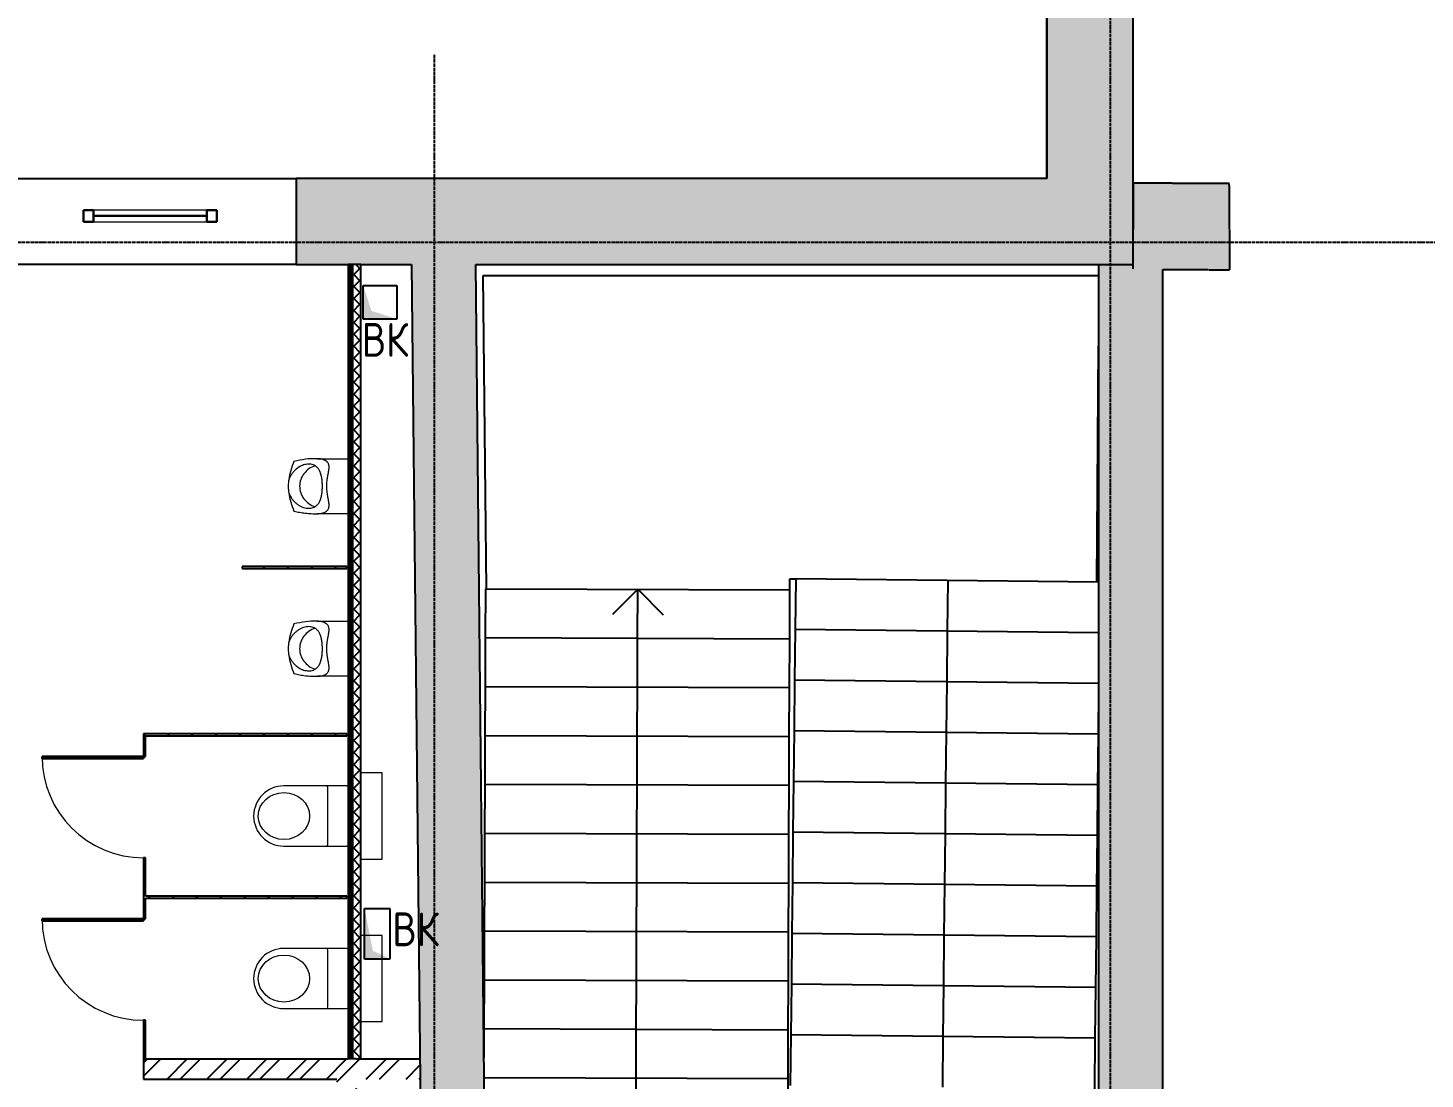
# Model space of a CAD drawing. Header units: millimetres. Extents: x -33838 to 476301, y -41806 to 120107.
# Drawn here: x 362757 to 371026, y 15753 to 21975 of the extents above; entities that cross this region are included whole.
import ezdxf

# ---------------------------------------------------------------- set-up
doc = ezdxf.new("R2010")
doc.units = ezdxf.units.MM
doc.linetypes.add('ADSK_Линия сетки', pattern=[25, 20, -2.5, 0, -2.5])
doc.linetypes.add('ADSK_Снесено', pattern=[4.5, 3, -1.5])
for name, color, linetype, lineweight, true_color in [('_ Окна', 5, 'Continuous', 30, 0x0000ff), ('Линии', 7, 'Continuous', 9, 0x00a600), ('Обобщенные модели', 5, 'Continuous', 18, 0x0000ff), ('Стены внутренние', 5, 'Continuous', 18, 0x0000ff), ('Стены наружные', 1, 'ADSK_Снесено', 18, 0xff0000), ('Стены штриховка', 5, 'Continuous', 18, 0x0000ff)]:
    doc.layers.add(name, color=color, linetype=linetype, lineweight=lineweight, true_color=true_color)
for name, color, linetype, lineweight in [('Аннотация', 7, 'Continuous', 9), ('Двери', 251, 'Continuous', 18), ('Лестницы', 7, 'Continuous', 18), ('Окна', 251, 'Continuous', 18), ('Сантехника', 251, 'Continuous', 18), ('Стрелки вверх', 7, 'Continuous', 18), ('Узлы', 7, 'Continuous', 18)]:
    doc.layers.add(name, color=color, linetype=linetype, lineweight=lineweight)
doc.styles.add('GOST Common_1', font='GOST Common_0.ttf', dxfattribs={"width": 0.9, "height": 200})
pattern_1 = [(45, (322754.53, 150), (-117.8655, 117.8655), []), (45, (322833.11, 150), (-117.8655, 117.8655), [])]
pattern_2 = [(45, (322754.53, 150), (-70.71068, 70.71068), [])]

# ---------------------------------------------------------------- blocks, each defined once
blk = doc.blocks.new('Витраж-тент со смещением вовне - 60мм 30 сдвиг-2061572-04 План 4-го этажа')
at = {"layer": '_ Окна'}
for p, q in [((-395, 25), (-395, -45)), ((-395, 25), (-335, 25)), ((-395, -45), (-395, 25)), ((-335, 25), (-335, -45)), ((395, 25), (335, 25)), ((335, 25), (335, -45)), ((395, -45), (395, 25)), ((395, -45), (395, 25)), ((-335, -45), (-395, -45)), ((-335, -10), (335, -10)), ((335, -45), (395, -45))]:
    blk.add_line(p, q, dxfattribs=at)
at = {"layer": 'Окна'}
for p, q in [((335, 25), (-335, 25)), ((-335, -45), (335, -45))]:
    blk.add_line(p, q, dxfattribs=at)
blk = doc.blocks.new('Дверь-Одинарная-Панель - 600 x 2150 мм с_у-1872435-04 План 4-го этажа')
at = {"layer": 'Двери', "lineweight": 30}
for p, q in [((300, 606), (288, 606)), ((288, 606), (288, 6)), ((300, 6), (300, 606)), ((288, 6), (300, 6))]:
    blk.add_line(p, q, dxfattribs=at)
at = {"layer": 'Двери'}
blk.add_arc((300, 6), 600, 90, 180, dxfattribs=at)
blk = doc.blocks.new('Туалет подвесной-Moderna R-Laufen - 000 White-V208-04 План 4-го этажа')
at = {"layer": 'Обобщенные модели'}
for p, q in [((-53, 419.3), (-53, 47.4)), ((303, 47.4), (303, 419.3)), ((-43.1, 157.8), (293.1, 157.8))]:
    blk.add_line(p, q, dxfattribs=at)
for centre, radius, start, end in [((125, 419.3), 178, 360, 180), ((-43.1, 167.7), 9.89, 180, 270), ((293.1, 167.7), 9.89, 270, 360), ((-43.1, 47.4), 9.89, 180, 270), ((293.1, 47.4), 9.89, 270, 360)]:
    blk.add_arc(centre, radius, start, end, dxfattribs=at)
blk.add_ellipse((125, 418.3), major_axis=(0, 151.6), ratio=0.916517, dxfattribs=at)
at = {"layer": 'Сантехника'}
for p, q in [((-130, -37.5), (-130, -162.5)), ((380, -162.5), (380, -37.5)), ((-130, -162.5), (380, -162.5))]:
    blk.add_line(p, q, dxfattribs=at)
blk = doc.blocks.new('Туалет подвесной-Moderna R-Laufen - 000 White-2284892-04 План 4-го этажа')
at = {"layer": 'Обобщенные модели'}
for p, q in [((-53, 419.3), (-53, 47.4)), ((303, 47.4), (303, 419.3)), ((-43.1, 157.8), (293.1, 157.8))]:
    blk.add_line(p, q, dxfattribs=at)
for centre, radius, start, end in [((125, 419.3), 178, 360, 180), ((-43.1, 167.7), 9.89, 180, 270), ((293.1, 167.7), 9.89, 270, 360), ((-43.1, 47.4), 9.89, 180, 270), ((293.1, 47.4), 9.89, 270, 360)]:
    blk.add_arc(centre, radius, start, end, dxfattribs=at)
blk.add_ellipse((125, 418.3), major_axis=(0, 151.6), ratio=0.916517, dxfattribs=at)
at = {"layer": 'Сантехника'}
for p, q in [((-130, -37.5), (-130, -162.5)), ((380, -162.5), (380, -37.5)), ((-130, -162.5), (380, -162.5))]:
    blk.add_line(p, q, dxfattribs=at)
blk = doc.blocks.new('Urinal_Commercial_14201 - UT104EV-1823124-04 План 4-го этажа')
at = {"layer": 'Сантехника'}
for p, q in [((41714.1, 18313), (41898.7, 18313)), ((41898.7, 17986.9), (41714.1, 17987))]:
    blk.add_line(p, q, dxfattribs=at)
for centre, radius, start, end in [((41898.7, 18150), 353.2, 155.41974, 173.79042), ((41731, 18150), 120.3, 141.9939, 180.0061), ((41751.6, 18133.9), 146.4, 110.0061, 141.9939), ((41898.7, 18150), 353.2, 186.20958, 204.57824), ((41731, 18149.9), 120.3, 179.9939, 218.0061), ((41751.6, 18166), 146.4, 218.0061, 249.9939)]:
    blk.add_arc(centre, radius, start, end, dxfattribs=at)
blk.add_ellipse((41809.9, 17228.7), major_axis=(-199.1, 1075.5), ratio=0.694076, start_param=6.146838, end_param=6.328057, dxfattribs=at)
for points, knots in [([(41745.6, 18150), (41745.5, 18153.7), (41745.5, 18159.2), (41745.2, 18166.3), (41745, 18171.5), (41744.6, 18176.7), (41744.1, 18181.8), (41743.6, 18186.9), (41743, 18191.7), (41742.3, 18196.5), (41741.6, 18201.1), (41740.7, 18205.6), (41739.8, 18210), (41738.8, 18214.2), (41737.7, 18218.3), (41736.5, 18222.3), (41734.8, 18227.4), (41733, 18232.3), (41730.9, 18236.9), (41728.8, 18241.4), (41725.9, 18246.7), (41722, 18252.5), (41717.7, 18257.9), (41713.1, 18262.7), (41708.1, 18267), (41700.9, 18272), (41691, 18276.8), (41678, 18280.2), (41664, 18281.2), (41644.5, 18279.3), (41619.4, 18271.3), (41595.2, 18256), (41577.4, 18239.3), (41565.4, 18224.6), (41555, 18207.6), (41549.8, 18194.9), (41547.6, 18188.2)], [-1, -1, -1, -1, -0.975, -0.9625, -0.95, -0.9375, -0.925, -0.9125, -0.9, -0.8875, -0.875, -0.8625, -0.85, -0.8375, -0.825, -0.8125, -0.8, -0.775, -0.7625, -0.75, -0.725, -0.7, -0.675, -0.65, -0.625, -0.6, -0.55, -0.5, -0.45, -0.4, -0.3, -0.2, -0.15, -0.1, -0.05, 0, 0, 0, 0]), ([(41771.2, 18150), (41771.4, 18158.3), (41772.1, 18170.9), (41773.7, 18185.2), (41774.8, 18193.3), (41775.7, 18199.3), (41776.6, 18205.2), (41777.7, 18211), (41778.8, 18216.7), (41779.8, 18222.3), (41780.8, 18227.9), (41781.8, 18233.3), (41782.6, 18237.7), (41783.2, 18241.2), (41783.5, 18243.8), (41783.9, 18246.3), (41784.3, 18249.7), (41784.8, 18253.8), (41785.1, 18257.8), (41785.2, 18260.9), (41785.2, 18264), (41785, 18267.7), (41784.4, 18273.4), (41782.8, 18280), (41779.5, 18287.1), (41775.7, 18292.1), (41772.2, 18295.7), (41769.2, 18298.1), (41766, 18300.3), (41762.7, 18302.3), (41759.3, 18304.1), (41755.6, 18305.7), (41751.8, 18307.1), (41747.9, 18308.4), (41744, 18309.4), (41738.5, 18310.7), (41728.7, 18312.3), (41720.1, 18312.9), (41714.1, 18313)], [-1, -1, -1, -1, -0.909091, -0.863636, -0.840909, -0.818182, -0.795455, -0.772727, -0.75, -0.727273, -0.704545, -0.681818, -0.659091, -0.647727, -0.636364, -0.625, -0.613636, -0.590909, -0.568182, -0.556818, -0.545455, -0.522727, -0.5, -0.454545, -0.409091, -0.363636, -0.340909, -0.318182, -0.295455, -0.272727, -0.25, -0.227273, -0.204545, -0.181818, -0.159091, -0.136364, -0.090909, 0, 0, 0, 0]), ([(41547.6, 18111.8), (41549.8, 18105.1), (41555, 18092.3), (41565.4, 18075.3), (41577.4, 18060.6), (41595.2, 18043.9), (41619.4, 18028.6), (41644.5, 18020.6), (41664, 18018.8), (41678, 18019.8), (41691, 18023.2), (41700.9, 18028), (41708.1, 18032.9), (41713.1, 18037.2), (41717.7, 18042.1), (41722, 18047.4), (41725.9, 18053.2), (41728.8, 18058.5), (41730.9, 18063), (41733, 18067.6), (41734.8, 18072.5), (41736.5, 18077.7), (41737.7, 18081.6), (41738.8, 18085.7), (41739.8, 18090), (41740.7, 18094.3), (41741.6, 18098.8), (41742.3, 18103.5), (41743, 18108.2), (41743.6, 18113.1), (41744.1, 18118.1), (41744.6, 18123.2), (41745, 18128.4), (41745.2, 18133.6), (41745.5, 18140.7), (41745.5, 18146.2), (41745.6, 18150)], [-1, -1, -1, -1, -0.95, -0.9, -0.85, -0.8, -0.7, -0.6, -0.55, -0.5, -0.45, -0.4, -0.375, -0.35, -0.325, -0.3, -0.275, -0.25, -0.2375, -0.225, -0.2, -0.1875, -0.175, -0.1625, -0.15, -0.1375, -0.125, -0.1125, -0.1, -0.0875, -0.075, -0.0625, -0.05, -0.0375, -0.025, 0, 0, 0, 0]), ([(41714.1, 17987), (41718.8, 17987), (41727.9, 17987.5), (41738.9, 17989.2), (41747.4, 17991.4), (41753.5, 17993.3), (41758.3, 17995.4), (41762, 17997.2), (41765.5, 17999.3), (41769.7, 18002.1), (41774.1, 18006.1), (41777.9, 18010.6), (41781, 18015.8), (41783.2, 18021.6), (41784.6, 18027.9), (41785.1, 18033.5), (41785.2, 18038.3), (41785.1, 18042), (41784.8, 18045.8), (41784.4, 18049.6), (41783.9, 18053.6), (41783.3, 18057.6), (41782.7, 18061.7), (41781.9, 18065.8), (41781.2, 18070.1), (41780.4, 18074.4), (41779.6, 18078.8), (41778.4, 18084.7), (41777.1, 18092.2), (41775.6, 18101.5), (41773.7, 18114.1), (41772, 18130.2), (41771.4, 18143.4), (41771.2, 18150)], [-1, -1, -1, -1, -0.928571, -0.857143, -0.821429, -0.785714, -0.75, -0.732143, -0.714286, -0.678571, -0.642857, -0.607143, -0.571429, -0.535714, -0.5, -0.464286, -0.446429, -0.428571, -0.410714, -0.392857, -0.375, -0.357143, -0.339286, -0.321429, -0.303571, -0.285714, -0.267857, -0.25, -0.214286, -0.178571, -0.142857, -0.071429, 0, 0, 0, 0])]:
    blk.add_open_spline(points, degree=3, knots=knots, dxfattribs=at)
for points in [[(41547.6, 18188.2), (41546.3, 18184.1), (41544.6, 18175.9), (41543.5, 18163), (41543.3, 18154.3), (41543.3, 18150)], [(41543.3, 18150), (41543.3, 18145.6), (41543.5, 18136.9), (41544.6, 18124.1), (41546.3, 18115.8), (41547.6, 18111.8)], [(41577.5, 18003.1), (41588.6, 18000.2), (41611, 17995.3), (41645, 17990.2), (41679.4, 17987.3), (41702.5, 17986.9), (41714.1, 17987)]]:
    blk.add_open_spline(points, degree=3, dxfattribs=at)

msp = doc.modelspace()

# ---------------------------------------------------------------- hatches: boundary and pattern name
at = {"layer": 'Стены внутренние', "lineweight": 25, "true_color": 0x636466}
h = msp.add_hatch(dxfattribs=at)
h.set_pattern_fill('FP_3', color=251, style=0, pattern_type=2)
h.set_pattern_definition([(45, (322754.535, 150), (-35.35534, 35.35534), []), (135, (322754.535, 150), (-35.35534, -35.35534), [])])
h.paths.add_polyline_path([(364678.19971, 15872.96205), (364728.19971, 15872.96205), (364728.19971, 20574.05859), (364678.19971, 20574.05859), (364678.19971, 16518.17282)])
for points in [[(365486.48361, 13052.17776), (365408.22028, 20574.05859), (365028.19971, 20574.05859), (365106.14777, 13082.47853), (365445.02736, 13055.48051)], [(369474.38681, 12690.79193), (369474.38681, 20545.02004), (369296.56933, 20545.84105), (369295.89593, 20574.05859), (369094.38681, 20574.05859), (369094.38681, 12691.80844), (369367.75838, 12691.07716)]]:
    msp.add_hatch(color=251, dxfattribs=at).paths.add_polyline_path(points)
h = msp.add_hatch(dxfattribs=at)
h.set_pattern_fill('FP_4', color=251, style=0, pattern_type=2)
h.set_pattern_definition(pattern_2)
h.paths.add_polyline_path([(364644.87958, 18774.96205), (364644.87958, 18786.96205), (364024.87958, 18786.96205), (364024.87958, 18774.96205), (364643.3108, 18774.96205)])
h = msp.add_hatch(dxfattribs=at)
h.set_pattern_fill('FP_4', color=251, style=0, pattern_type=2)
h.set_pattern_definition(pattern_2)
h.paths.add_polyline_path([(363441.19971, 17784.96205), (364644.87958, 17784.96205), (364644.87958, 17796.96205), (363441.19971, 17796.96205)])
h = msp.add_hatch(dxfattribs=at)
h.set_pattern_fill('FP_4', color=251, style=0, pattern_type=2)
h.set_pattern_definition(pattern_2)
h.paths.add_polyline_path([(363453.19971, 15872.96205), (363453.19971, 16100.96205), (363441.19971, 16100.96205), (363441.19971, 15872.96205)])
h.paths.add_polyline_path([(363441.19971, 16700.96205), (363453.19971, 16700.96205), (363453.19971, 17062.96205), (363441.19971, 17062.96205), (363441.19971, 16822.96205)])
h.paths.add_polyline_path([(363441.19971, 17662.96205), (363453.19971, 17662.96205), (363453.19971, 17784.96205), (363441.19971, 17784.96205)])
h = msp.add_hatch(dxfattribs=at)
h.set_pattern_fill('FP_4', color=251, style=0, pattern_type=2)
h.set_pattern_definition(pattern_2)
h.paths.add_polyline_path([(363453.19971, 16822.96205), (364644.87958, 16822.96205), (364644.87958, 16834.96205), (363453.19971, 16834.96205)])
h = msp.add_hatch(dxfattribs=at)
h.set_pattern_fill('FP_2', color=251, style=0, pattern_type=2)
h.set_pattern_definition(pattern_1)
h.paths.add_polyline_path([(364476.71241, 15752.96205), (364699.87958, 15752.96205), (364699.87958, 15872.96205), (363441.19971, 15872.96205), (363441.19971, 15752.96205), (364376.97435, 15752.96205)])
h = msp.add_hatch(dxfattribs=at)
h.set_pattern_fill('FP_2', color=251, style=0, pattern_type=2)
h.set_pattern_definition(pattern_1)
h.paths.add_polyline_path([(364704.88378, 15752.96205), (365078.36204, 15752.96205), (365077.11347, 15872.96205), (364699.87958, 15872.96205), (364699.87958, 15752.96205)])
h = msp.add_hatch(dxfattribs=at)
h.set_pattern_fill('FP_2', color=251, style=0, pattern_type=2)
h.set_pattern_definition(pattern_1)
h.paths.add_polyline_path([(364658.55917, 13868.09966), (364704.88378, 13868.09966), (364704.88378, 15752.96205), (364584.88378, 15752.96205), (364584.88378, 13868.09966)])
at = {"layer": 'Стены наружные', "lineweight": 25, "true_color": 0x636466}
h = msp.add_hatch(color=251, dxfattribs=at)
h.paths.add_polyline_path([(369094.38681, 21084.05859), (369297.74668, 21084.05859), (369297.74668, 22130.28173), (368787.74668, 22130.28173), (368787.74668, 21084.05859)])
h.paths.add_polyline_path([(368787.74668, 23900.28173), (369297.74668, 23900.28173), (369297.74668, 26215.56779), (368787.74668, 26215.56779), (368787.74668, 24871.63757)])
h.paths.add_polyline_path([(369141.15215, 27985.56779), (369297.74668, 27985.56779), (369297.74668, 30236.25875), (368787.74668, 30236.25875), (368787.74668, 27985.56779)])
h.paths.add_polyline_path([(369297.74668, 32006.25875), (369297.74668, 34302.45448), (368787.74668, 34302.45448), (368787.74668, 32006.25875), (369155.74338, 32006.25875)])
h.paths.add_polyline_path([(368787.74668, 36072.45448), (369297.74668, 36072.45448), (369297.74668, 43399.20652), (368787.74668, 43399.20652), (368787.74668, 37022.13176)])
h = msp.add_hatch(color=251, dxfattribs=at)
h.paths.add_polyline_path([(369141.15215, 20574.05859), (369297.74668, 20574.05859), (369297.74668, 21084.05859), (364345.31886, 21084.05859), (364345.31886, 20574.05859), (369094.38681, 20574.05859)])
h.paths.add_polyline_path([(361496.43934, 20574.05859), (362615.31886, 20574.05859), (362615.31886, 21084.05859), (361496.43934, 21084.05859)])
h = msp.add_hatch(color=251, dxfattribs=at)
h.paths.add_polyline_path([(371988.62048, 20533.4115), (371990.97519, 21043.40607), (371788.8038, 21044.33952), (371792.70762, 20534.31606)])
h.paths.add_polyline_path([(369871.61211, 20543.186), (369867.70828, 21053.20946), (369298.92404, 21055.83561), (369296.56933, 20545.84105), (369867.70828, 20543.20402)])
at = {"layer": 'Узлы', "lineweight": 25, "true_color": 0x636466}
for points in [[(364790.60584, 20250.5099), (364941.10836, 20250.5099), (364790.60584, 20300.00737), (364741.10836, 20450.5099), (364741.10836, 20250.5099)], [(364749.14869, 16463.35391), (364899.14869, 16463.35391), (364798.64616, 16512.85138), (364749.14869, 16763.35391), (364749.14869, 16512.85138)]]:
    msp.add_hatch(color=251, dxfattribs=at).paths.add_polyline_path(points)

# ---------------------------------------------------------------- linework, layer by layer
at = {"linetype": 'ADSK_Линия сетки', "lineweight": 25}
for p, q in [((369164.44493, -2753.38365), (369164.44493, 44684.78674)), ((365164.44493, -2753.38365), (365164.44493, 21818.8012)), ((311668.30983, 20706.78828), (379896.25284, 20706.78828))]:
    msp.add_line(p, q, dxfattribs=at)
at = {"color": 251, "lineweight": 25, "true_color": 0x636466}
msp.add_lwpolyline([(368787.74668, 21084.05859), (368787.74668, 43909.20652), (378787.15222, 43909.20652), (378968.4838, 8682.30207), (372687.93529, 8682.30207), (372687.93529, 300.23165), (364791.46628, 300.23165), (364791.46628, 2256.78828), (353990.50813, 2336.47811), (354090.93005, 2335.73719), (354090.93005, -2582.56685), (341727.17826, -2582.56685), (341727.17826, 2336.47811), (331027.53199, 2336.47811), (331027.53199, 422.0206), (323045.03328, 456.78828), (323045.03328, 8679.25245)], dxfattribs=at)
at = {"layer": 'Лестницы', "color": 251, "lineweight": 25, "true_color": 0x636466}
for p, q in [((365449.3089, 20507.63165), (365469.18929, 18655.0276)), ((369094.38681, 20507.63165), (365449.3089, 20507.63165)), ((369083.49004, 18694.53395), (369094.38681, 20094.46085)), ((367266.69026, 18648.80319), (367266.91546, 18713.83842)), ((367266.91546, 18713.83842), (367301.2962, 18713.47307)), ((367301.2962, 18713.47307), (367298.10938, 18413.59)), ((369094.38681, 18694.41815), (367301.2962, 18713.47307)), ((369094.38681, 18694.41815), (367301.2962, 18713.47307)), ((365465.69926, 18365.73795), (365466.70105, 18655.03622)), ((365466.70105, 18655.03622), (367266.69026, 18648.80319)), ((365466.70105, 18655.03622), (367266.69026, 18648.80319)), ((367265.68847, 18359.50493), (367266.69026, 18648.80319)), ((365464.69748, 18076.43969), (365465.69926, 18365.73795)), ((365465.69926, 18365.73795), (367265.68847, 18359.50493)), ((365465.69926, 18365.73795), (367265.68847, 18359.50493)), ((367264.68668, 18070.20666), (367265.68847, 18359.50493)), ((367298.10938, 18413.59), (367294.92257, 18113.70693)), ((369094.38681, 18394.50122), (367298.10938, 18413.59)), ((369094.38681, 18394.50122), (367298.10938, 18413.59)), ((367294.92257, 18113.70693), (367291.73575, 17813.82386)), ((369094.38681, 18094.58428), (367294.92257, 18113.70693)), ((369094.38681, 18094.58428), (367294.92257, 18113.70693)), ((365463.69569, 17787.14142), (365464.69748, 18076.43969)), ((365464.69748, 18076.43969), (367264.68668, 18070.20666)), ((365464.69748, 18076.43969), (367264.68668, 18070.20666)), ((367263.6849, 17780.9084), (367264.68668, 18070.20666)), ((369094.38681, 18053.7273), (369091.63413, 17794.6966)), ((365462.69391, 17497.84316), (365463.69569, 17787.14142)), ((365463.69569, 17787.14142), (367263.6849, 17780.9084)), ((365463.69569, 17787.14142), (367263.6849, 17780.9084)), ((367262.68311, 17491.61013), (367263.6849, 17780.9084)), ((367291.73575, 17813.82386), (367288.54894, 17513.94079)), ((369091.63413, 17794.6966), (367291.73575, 17813.82386)), ((369091.63413, 17794.6966), (367291.73575, 17813.82386)), ((369091.63413, 17794.6966), (369088.44731, 17494.81353)), ((365461.69212, 17208.54489), (365462.69391, 17497.84316)), ((365462.69391, 17497.84316), (367262.68311, 17491.61013)), ((365462.69391, 17497.84316), (367262.68311, 17491.61013)), ((367261.68133, 17202.31187), (367262.68311, 17491.61013)), ((367288.54894, 17513.94079), (367285.36213, 17214.05773)), ((369088.44731, 17494.81353), (367288.54894, 17513.94079)), ((369088.44731, 17494.81353), (367288.54894, 17513.94079)), ((369088.44731, 17494.81353), (369085.2605, 17194.93047)), ((365460.69033, 16919.24662), (365461.69212, 17208.54489)), ((365461.69212, 17208.54489), (367261.68133, 17202.31187)), ((365461.69212, 17208.54489), (367261.68133, 17202.31187)), ((367260.67954, 16913.0136), (367261.68133, 17202.31187)), ((367285.36213, 17214.05773), (367282.17531, 16914.17466)), ((369085.2605, 17194.93047), (367285.36213, 17214.05773)), ((369085.2605, 17194.93047), (367285.36213, 17214.05773)), ((369085.2605, 17194.93047), (369082.07368, 16895.0474)), ((365459.68855, 16629.94836), (365460.69033, 16919.24662)), ((365460.69033, 16919.24662), (367260.67954, 16913.0136)), ((365460.69033, 16919.24662), (367260.67954, 16913.0136)), ((367259.67776, 16623.71533), (367260.67954, 16913.0136)), ((367282.17531, 16914.17466), (367278.9885, 16614.29159)), ((369082.07368, 16895.0474), (367282.17531, 16914.17466)), ((369082.07368, 16895.0474), (367282.17531, 16914.17466)), ((369082.07368, 16895.0474), (369078.88687, 16595.16433)), ((365458.68676, 16340.65009), (365459.68855, 16629.94836)), ((365459.68855, 16629.94836), (367259.67776, 16623.71533)), ((365459.68855, 16629.94836), (367259.67776, 16623.71533)), ((367258.67597, 16334.41707), (367259.67776, 16623.71533)), ((367278.9885, 16614.29159), (367275.80168, 16314.40852)), ((369078.88687, 16595.16433), (367278.9885, 16614.29159)), ((369078.88687, 16595.16433), (367278.9885, 16614.29159)), ((369078.88687, 16595.16433), (369075.70006, 16295.28126)), ((365457.68498, 16051.35183), (365458.68676, 16340.65009)), ((365458.68676, 16340.65009), (367258.67597, 16334.41707)), ((365458.68676, 16340.65009), (367258.67597, 16334.41707)), ((367257.67419, 16045.1188), (367258.67597, 16334.41707)), ((367275.80168, 16314.40852), (367272.61487, 16014.52546)), ((369075.70006, 16295.28126), (367275.80168, 16314.40852)), ((369075.70006, 16295.28126), (367275.80168, 16314.40852)), ((369075.70006, 16295.28126), (369072.51324, 15995.3982)), ((365457.08392, 15877.77835), (365457.68498, 16051.35183)), ((365457.68498, 16051.35183), (367257.67419, 16045.1188)), ((365457.68498, 16051.35183), (367257.67419, 16045.1188)), ((367256.6724, 15755.82054), (367257.67419, 16045.1188)), ((367272.61487, 16014.52546), (367269.42806, 15714.64239)), ((369072.51324, 15995.3982), (367272.61487, 16014.52546)), ((369072.51324, 15995.3982), (367272.61487, 16014.52546)), ((369072.51324, 15995.3982), (369069.32643, 15695.51513)), ((365458.28807, 15762.04801), (367256.6724, 15755.82054)), ((365458.28807, 15762.04801), (367256.6724, 15755.82054)), ((367255.67061, 15466.52227), (367256.6724, 15755.82054))]:
    msp.add_line(p, q, dxfattribs=at)
at = {"layer": 'Линии', "color": 251, "lineweight": 25, "true_color": 0x636466}
for p, q in [((364741.10836, 20450.5099), (364941.10836, 20450.5099)), ((364741.10836, 20250.5099), (364741.10836, 20450.5099)), ((364941.10836, 20450.5099), (364941.10836, 20250.5099)), ((364941.10836, 20250.5099), (364741.10836, 20250.5099)), ((364749.14869, 16763.35391), (364899.14869, 16763.35391)), ((364749.14869, 16463.35391), (364749.14869, 16763.35391)), ((364899.14869, 16763.35391), (364899.14869, 16463.35391)), ((364899.14869, 16463.35391), (364749.14869, 16463.35391))]:
    msp.add_line(p, q, dxfattribs=at)
at = {"layer": 'Стены внутренние', "color": 251, "lineweight": 25, "true_color": 0x636466}
for p, q in [((364653.19971, 20574.05859), (364653.19971, 15872.96205)), ((364677.19971, 20574.05859), (364653.19971, 20574.05859)), ((364728.19971, 20574.05859), (364678.19971, 20574.05859)), ((364728.19971, 15872.96205), (364728.19971, 20574.05859)), ((365028.19971, 20574.05859), (365106.14777, 13082.47853)), ((365486.48361, 13052.17776), (365408.22028, 20574.05859)), ((369094.38681, 20574.05859), (369094.38681, 13071.8098)), ((369474.38681, 13094.66874), (369474.38681, 20545.02004)), ((364644.87958, 18786.96205), (364024.87958, 18786.96205)), ((364024.87958, 18786.96205), (364024.87958, 18774.96205)), ((364024.87958, 18774.96205), (364644.87958, 18774.96205)), ((364644.87958, 18774.96205), (364644.87958, 18786.96205)), ((364644.87958, 17796.96205), (363441.19971, 17796.96205)), ((363441.19971, 17796.96205), (363441.19971, 17662.96205)), ((363453.19971, 17784.96205), (364644.87958, 17784.96205)), ((363453.19971, 17662.96205), (363453.19971, 17784.96205)), ((364644.87958, 17784.96205), (364644.87958, 17796.96205)), ((363441.19971, 17662.96205), (363453.19971, 17662.96205)), ((363441.19971, 17062.96205), (363441.19971, 16700.96205)), ((363453.19971, 17062.96205), (363441.19971, 17062.96205)), ((363453.19971, 16834.96205), (363453.19971, 17062.96205)), ((364644.87958, 16834.96205), (363453.19971, 16834.96205)), ((363453.19971, 16700.96205), (363453.19971, 16822.96205)), ((363453.19971, 16822.96205), (364644.87958, 16822.96205)), ((364644.87958, 16822.96205), (364644.87958, 16834.96205)), ((363441.19971, 16700.96205), (363453.19971, 16700.96205)), ((363441.19971, 16100.96205), (363441.19971, 15752.96205)), ((363453.19971, 16100.96205), (363441.19971, 16100.96205)), ((363453.19971, 15872.96205), (363453.19971, 16100.96205)), ((363441.19971, 15872.96205), (364653.19971, 15872.96205)), ((364699.87958, 15872.96205), (365077.11347, 15872.96205)), ((363441.19971, 15752.96205), (364584.88378, 15752.96205))]:
    msp.add_line(p, q, dxfattribs=at)
at = {"layer": 'Стены наружные', "color": 251, "lineweight": 25, "true_color": 0x636466}
for p, q in [((368787.74668, 22130.28173), (368787.74668, 21084.05859)), ((369297.74668, 20574.05859), (369297.74668, 22130.28173)), ((362615.31886, 21084.05859), (364345.31886, 21084.05859)), ((368787.74668, 21084.05859), (364345.31886, 21084.05859)), ((364345.31886, 21084.05859), (364345.31886, 20574.05859)), ((369298.92404, 21055.83561), (369296.56933, 20545.84105)), ((369867.70828, 21053.20946), (369298.92404, 21055.83561)), ((369871.61211, 20543.186), (369867.70828, 21053.20946)), ((364345.31886, 20574.05859), (362615.31886, 20574.05859)), ((364345.31886, 20574.05859), (364653.19971, 20574.05859)), ((364728.19971, 20574.05859), (365028.19971, 20574.05859)), ((365408.22028, 20574.05859), (369297.74668, 20574.05859)), ((369474.38681, 20545.02004), (369871.61211, 20543.186))]:
    msp.add_line(p, q, dxfattribs=at)
at = {"layer": 'Стены штриховка', "color": 251, "lineweight": 25, "true_color": 0x636466}
for p, q in [((364665.19971, 20574.05859), (364665.19971, 15872.96205)), ((364678.19971, 20574.05859), (364677.19971, 20574.05859)), ((364677.19971, 20574.05859), (364677.19971, 15872.96205)), ((364678.19971, 20574.05859), (364678.19971, 15872.96205)), ((364699.87958, 15872.96205), (364653.19971, 15872.96205))]:
    msp.add_line(p, q, dxfattribs=at)
at = {"layer": 'Стрелки вверх', "color": 251, "lineweight": 25, "true_color": 0x636466}
for p, q in [((368201.24538, 18703.90943), (368198.05857, 18404.02637)), ((366366.69565, 18651.91971), (366216.17713, 18502.44002)), ((366365.69387, 18362.62144), (366366.69565, 18651.91971)), ((366366.69565, 18651.91971), (366516.17533, 18501.40119)), ((366364.69208, 18073.32317), (366365.69387, 18362.62144)), ((368198.05857, 18404.02637), (368194.87175, 18104.1433)), ((366363.69029, 17784.02491), (366364.69208, 18073.32317)), ((368194.87175, 18104.1433), (368191.68494, 17804.26023)), ((366362.68851, 17494.72664), (366363.69029, 17784.02491)), ((368191.68494, 17804.26023), (368188.49813, 17504.37716)), ((366361.68672, 17205.42838), (366362.68851, 17494.72664)), ((368188.49813, 17504.37716), (368185.31131, 17204.4941)), ((366360.68494, 16916.13011), (366361.68672, 17205.42838)), ((368185.31131, 17204.4941), (368182.1245, 16904.61103)), ((366359.68315, 16626.83185), (366360.68494, 16916.13011)), ((368182.1245, 16904.61103), (368178.93768, 16604.72796)), ((366358.68137, 16337.53358), (366359.68315, 16626.83185)), ((368178.93768, 16604.72796), (368175.75087, 16304.84489)), ((366357.67958, 16048.23532), (366358.68137, 16337.53358)), ((368175.75087, 16304.84489), (368172.56406, 16004.96183)), ((366356.6778, 15758.93705), (366357.67958, 16048.23532)), ((368172.56406, 16004.96183), (368169.37724, 15705.07876)), ((366355.67601, 15469.63878), (366356.6778, 15758.93705))]:
    msp.add_line(p, q, dxfattribs=at)

# ---------------------------------------------------------------- block references
at = {"layer": '_ Окна', "color": 251, "lineweight": 25, "true_color": 0x636466}
msp.add_blockref('Витраж-тент со смещением вовне - 60мм 30 сдвиг-2061572-04 План 4-го этажа', (363480.31886, 20871.53448), dxfattribs=at)
at = {"layer": 'Двери', "color": 251, "lineweight": 25, "true_color": 0x636466, "rotation": 89.99999999999997}
for p in [(363447.19971, 17362.96205), (363447.19971, 16400.96205)]:
    msp.add_blockref('Дверь-Одинарная-Панель - 600 x 2150 мм с_у-1872435-04 План 4-го этажа', p, dxfattribs=at)
at = {"layer": 'Сантехника', "color": 251, "lineweight": 25, "true_color": 0x636466}
for p in [(322754.53458, 1112), (322754.53458, 150)]:
    msp.add_blockref('Urinal_Commercial_14201 - UT104EV-1823124-04 План 4-го этажа', p, dxfattribs=at)
at = {"layer": 'Сантехника', "color": 251, "lineweight": 25, "true_color": 0x636466, "rotation": 89.9999999999999}
for name, p in [('Туалет подвесной-Moderna R-Laufen - 000 White-2284892-04 План 4-го этажа', (364690.69971, 17184.96205)), ('Туалет подвесной-Moderna R-Laufen - 000 White-V208-04 План 4-го этажа', (364690.69971, 16222.96205))]:
    msp.add_blockref(name, p, dxfattribs=at)

# ---------------------------------------------------------------- texts
at = {"layer": 'Аннотация', "color": 251, "lineweight": 25, "true_color": 0x636466, "char_height": 200, "width": 360.759375, "attachment_point": 1, "style": 'GOST Common_1'}
for insert in [(364733.16972, 20228.53023), (364914.08323, 16739.45087)]:
    msp.add_mtext('ВК', dxfattribs=dict(at, insert=insert))

doc.saveas('drawing.dxf')
